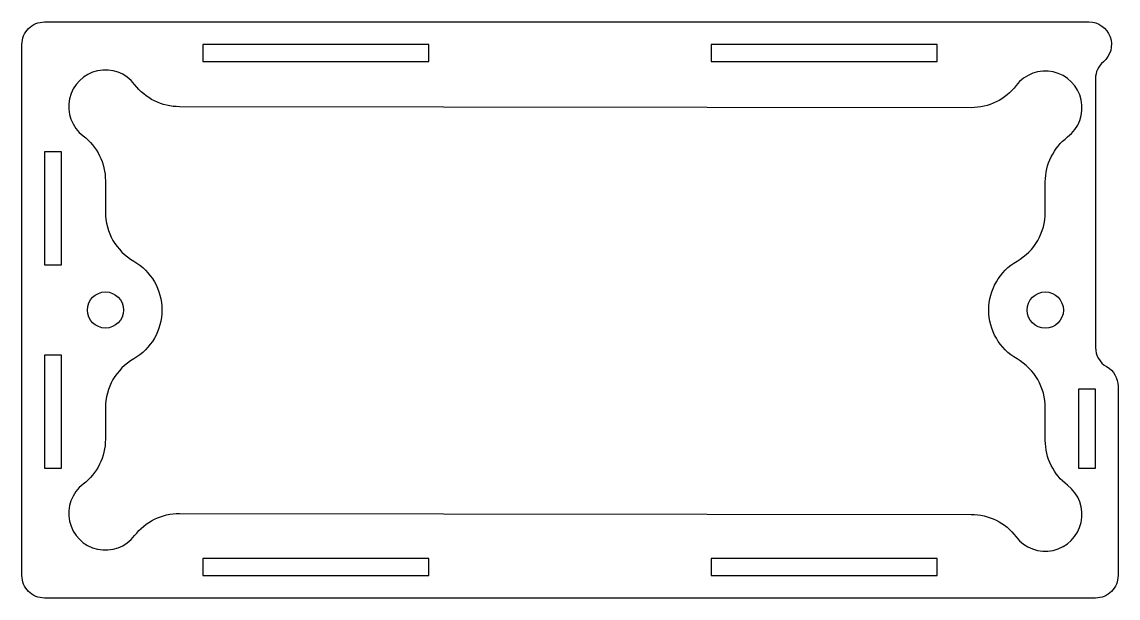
# Model space of a CAD drawing. Header units: millimetres. Extents: x -120.4 to -23.4, y 23.2 to 74.2.
import ezdxf

# ---------------------------------------------------------------- set-up
doc = ezdxf.new("R2010")
doc.units = ezdxf.units.MM
doc.layers.get('0').update_dxf_attribs({"linetype": 'CONTINUOUS'})

msp = doc.modelspace()

# ---------------------------------------------------------------- linework, layer by layer
for points in [[(-25.955, 74.22, -0.701061), (-24.672, 70.685, 0.222295), (-25.369, 69.196), (-25.369, 45.396, 0.270271), (-24.384, 43.706, -0.270271), (-23.369, 41.966), (-23.369, 25.221, -0.414214), (-25.369, 23.221), (-118.369, 23.221, -0.414214), (-120.369, 25.221), (-120.369, 72.22, -0.414214), (-118.369, 74.22)], [(-36.37, 30.629, -0.234064), (-32.396, 28.655, 1.144894), (-27.838, 33.206, -0.234064), (-29.808, 37.183), (-29.808, 40.057, 0.267949), (-32.308, 44.387, -0.57735), (-32.308, 53.047, 0.267949), (-29.808, 57.378), (-29.808, 60.057, -0.234064), (-27.838, 64.034, 1.143505), (-32.391, 68.592, -0.234064), (-36.37, 66.627), (-106.418, 66.712, -0.234064), (-110.393, 68.686, 1.144894), (-114.95, 64.134, -0.234064), (-112.98, 60.157), (-112.98, 57.381, 0.267949), (-110.48, 53.051, -0.57735), (-110.48, 44.39, 0.267949), (-112.98, 40.06), (-112.98, 37.283, -0.234064), (-114.95, 33.306, 1.143505), (-110.397, 28.748, -0.234064), (-106.418, 30.713)]]:
    msp.add_lwpolyline(points, format="xyb", close=True)
for points in [[(-84.369, 70.72), (-84.369, 72.22), (-104.369, 72.22), (-104.369, 70.72)], [(-39.369, 70.72), (-39.369, 72.22), (-59.369, 72.22), (-59.369, 70.72)], [(-116.869, 52.72), (-116.869, 62.72), (-118.369, 62.72), (-118.369, 52.72)], [(-118.369, 44.72), (-118.369, 34.72), (-116.869, 34.72), (-116.869, 44.72)], [(-26.869, 41.717), (-26.869, 34.717), (-25.369, 34.717), (-25.369, 41.717)], [(-104.369, 26.721), (-104.369, 25.221), (-84.369, 25.221), (-84.369, 26.721)], [(-39.369, 26.721), (-59.369, 26.721), (-59.369, 25.221), (-39.369, 25.221)]]:
    msp.add_lwpolyline(points, close=True)
for centre in [(-112.98, 48.72), (-29.808, 48.717)]:
    msp.add_circle(centre, 1.6)

doc.saveas('drawing.dxf')
